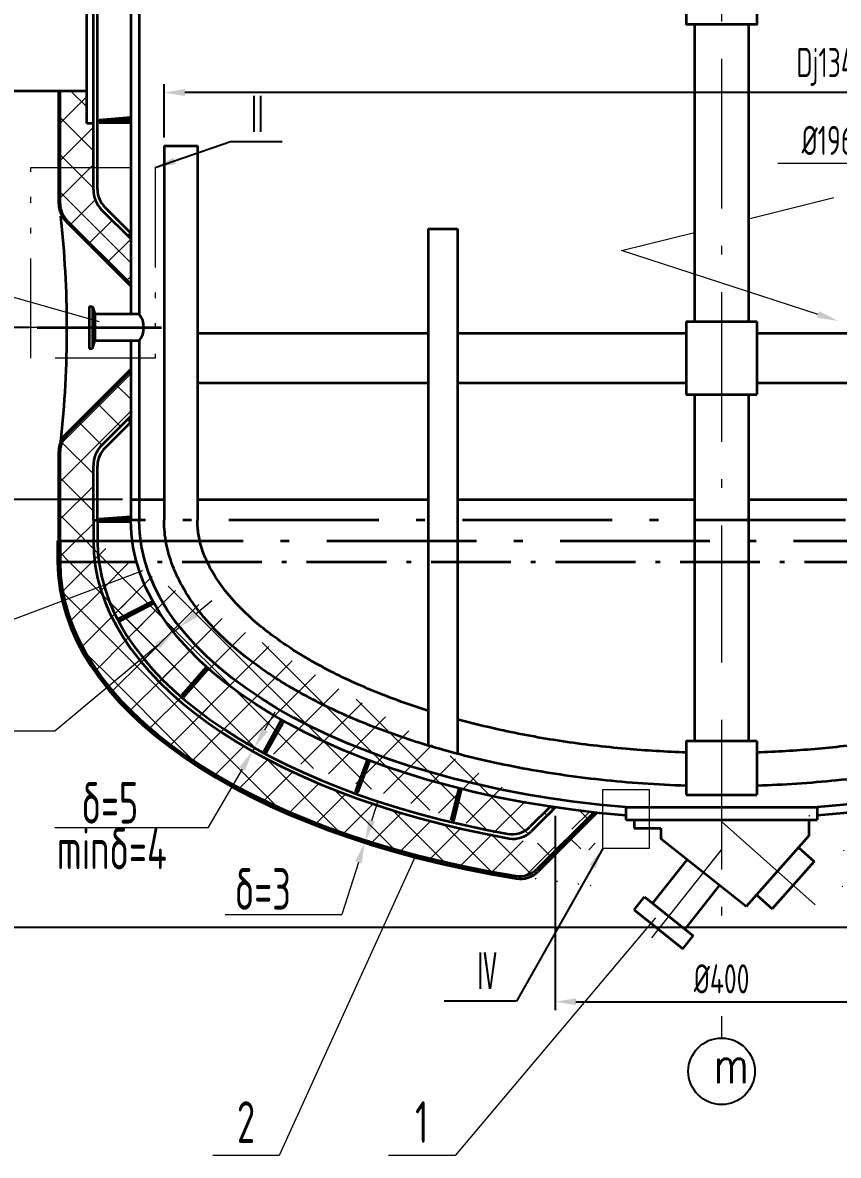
# Model space of a CAD drawing. Header units: millimetres. Extents: x -5840 to 100, y -65 to 8345.
# Drawn here: x -4741 to -3761, y 4146 to 5508 of the extents above; entities that cross this region are included whole.
import ezdxf
from ezdxf.enums import TextEntityAlignment as Align

# ---------------------------------------------------------------- set-up
doc = ezdxf.new("R2010")
doc.units = ezdxf.units.MM
doc.linetypes.add('ACAD_ISO10W100', pattern=[18.7, 12, -3, 0.7, -3])
doc.linetypes.add('ACAD_ISO12W100', pattern=[22.4, 12, -3, 0.7, -3, 0.7, -3])
doc.layers.get('Defpoints').update_dxf_attribs({"color": 2})
for name, color, linetype, lineweight in [('中心线', 1, 'ACAD_ISO10W100', 18), ('中粗线', 4, 'Continuous', 35), ('双点划线', 3, 'ACAD_ISO12W100', 18), ('文本', 7, 'Continuous', 18), ('标注', 7, 'Continuous', 18), ('细实线', 7, 'Continuous', 18)]:
    doc.layers.add(name, color=color, linetype=linetype, lineweight=lineweight)
doc.styles.add('HGCAD', font='gbenor.shx', dxfattribs={"width": 0.75, "bigfont": 'gbcbig.shx'})
doc.styles.add('HZTXT', font='TXT.SHX', dxfattribs={"width": 0.75, "bigfont": 'HZTXT'})
doc.dimstyles.new('HGCAD', dxfattribs={"dimtxt": 3.5, "dimasz": 2.5, "dimexe": 1, "dimexo": 1, "dimgap": 1, "dimtad": 1, "dimdec": 0, "dimdsep": 46, "dimtxsty": 'HGCAD', "dimcen": 0, "dimadec": 0, "dimazin": 0, "dimtfac": 0.375, "dimtmove": 2, "dimatfit": 0, "dimfxl": 0, "dimtzin": 0, "dimarcsym": 0})
doc.dimstyles.new('HGCAD$0', dxfattribs={"dimscale": 15, "dimtxt": 3.5, "dimasz": 2.5, "dimexe": 1, "dimexo": 1, "dimgap": 1, "dimtad": 1, "dimdec": 0, "dimdsep": 46, "dimtxsty": 'HGCAD', "dimcen": 0, "dimadec": 0, "dimazin": 0, "dimtfac": 1, "dimtmove": 0, "dimatfit": 0, "dimfxl": 0, "dimarcsym": 0})
pattern_1 = [(135, (-91.61951186706574, -93.66729906465844), (-22.45064030267288, -22.45064030267288), []), (225, (-91.61951186706574, -93.66729906465844), (22.45064030267288, -22.45064030267288), [])]

# ---------------------------------------------------------------- blocks, each defined once
blk = doc.blocks.new('*D22')
at = {"layer": 'Defpoints', "color": 0, "ltscale": 10}
for p in [(-4571.367367849912, 5423.56752662197), (-4571.367367849912, 5359.383240003253), (-3231.36736784991, 5359.383240003255)]:
    blk.add_point(p, dxfattribs=at)
at = {"layer": '标注', "color": 0, "lineweight": -2, "ltscale": 10}
for p, q in [((-4571.367367849912, 5369.383240003253), (-4571.367367849912, 5433.56752662197)), ((-3256.36736784991, 5423.56752662197), (-4546.367367849912, 5423.56752662197)), ((-3231.36736784991, 5369.383240003255), (-3231.36736784991, 5433.56752662197))]:
    blk.add_line(p, q, dxfattribs=at)
at = {"layer": '标注', "color": 0, "ltscale": 10}
for points in [[(-4546.367367849912, 5427.734193288637), (-4546.367367849912, 5419.400859955303), (-4571.367367849912, 5423.56752662197)], [(-3256.36736784991, 5427.734193288637), (-3256.36736784991, 5419.400859955303), (-3231.36736784991, 5423.56752662197)]]:
    blk.add_solid(points, dxfattribs=at)
at = {"layer": '标注', "color": 0, "ltscale": 10, "insert": (-3768.65101204699, 5454.432911237354), "char_height": 35, "attachment_point": 5, "style": 'HGCAD'}
blk.add_mtext('Dj1340', dxfattribs=at)
blk = doc.blocks.new('*D29')
at = {"layer": 'Defpoints', "color": 0, "ltscale": 10}
for p in [(-4611.367367849911, 6154.383240003256), (-4981.96912515966, 4934.383240003256), (-4611.367367849911, 4934.383240003256)]:
    blk.add_point(p, dxfattribs=at)
at = {"layer": '标注', "color": 0, "lineweight": -2, "ltscale": 10}
for p, q in [((-4621.367367849911, 6154.383240003256), (-4991.969125159659, 6154.383240003256)), ((-4981.96912515966, 6129.383240003256), (-4981.96912515966, 4959.383240003256)), ((-4621.367367849911, 4934.383240003256), (-4991.96912515966, 4934.383240003256))]:
    blk.add_line(p, q, dxfattribs=at)
at = {"layer": '标注', "color": 0, "ltscale": 10}
for points in [[(-4986.135791826327, 6129.383240003256), (-4977.802458492993, 6129.383240003256), (-4981.969125159659, 6154.383240003256)], [(-4986.135791826327, 4959.383240003256), (-4977.802458492993, 4959.383240003256), (-4981.96912515966, 4934.383240003256)]]:
    blk.add_solid(points, dxfattribs=at)
at = {"layer": '标注', "color": 0, "ltscale": 10, "insert": (-5009.469125159661, 5544.383240003255), "char_height": 35, "attachment_point": 5, "rotation": 90, "style": 'HGCAD'}
blk.add_mtext('1220', dxfattribs=at)
blk = doc.blocks.new('*D32')
at = {"layer": 'Defpoints', "color": 0, "ltscale": 10}
for p in [(-5100.025631693221, 7516.576579277655), (-3970.36736784991, 7516.576579277655), (-3593.367348816778, 4419.524494426892)]:
    blk.add_point(p, dxfattribs=at)
at = {"layer": '标注', "color": 0, "lineweight": -2, "ltscale": 10}
for p, q in [((-3980.36736784991, 7516.576579277655), (-5110.025631693221, 7516.576579277655)), ((-5100.025631693222, 4444.524494426892), (-5100.025631693221, 7491.576579277655)), ((-3603.367348816778, 4419.524494426892), (-5110.025631693222, 4419.524494426892))]:
    blk.add_line(p, q, dxfattribs=at)
at = {"layer": '标注', "color": 0, "ltscale": 10}
for points in [[(-5104.192298359888, 7491.576579277655), (-5095.858965026554, 7491.576579277655), (-5100.025631693221, 7516.576579277655)], [(-5104.192298359889, 4444.524494426892), (-5095.858965026555, 4444.524494426892), (-5100.025631693222, 4419.524494426892)]]:
    blk.add_solid(points, dxfattribs=at)
at = {"layer": '标注', "color": 0, "ltscale": 10, "insert": (-5127.525631693223, 5968.050536852272), "char_height": 35, "attachment_point": 5, "rotation": 90, "style": 'HGCAD'}
blk.add_mtext('～3100', dxfattribs=at)
blk = doc.blocks.new('*D33')
at = {"layer": 'Defpoints', "color": 0, "ltscale": 10}
for p in [(-4723.725595989868, 5140.951782498179), (-4776.462758334317, 4934.383240003256), (-4723.725595989868, 4934.383240003256)]:
    blk.add_point(p, dxfattribs=at)
at = {"layer": '标注', "color": 0, "lineweight": -2, "ltscale": 10}
for p, q in [((-4733.725595989868, 5140.951782498179), (-4786.462758334317, 5140.951782498179)), ((-4776.462758334317, 5115.951782498179), (-4776.462758334317, 4959.383240003256)), ((-4733.725595989868, 4934.383240003256), (-4786.462758334317, 4934.383240003256))]:
    blk.add_line(p, q, dxfattribs=at)
at = {"layer": '标注', "color": 0, "ltscale": 10}
for points in [[(-4780.629425000984, 5115.951782498179), (-4772.29609166765, 5115.951782498179), (-4776.462758334317, 5140.951782498179)], [(-4780.629425000984, 4959.383240003256), (-4772.29609166765, 4959.383240003256), (-4776.462758334317, 4934.383240003256)]]:
    blk.add_solid(points, dxfattribs=at)
at = {"layer": '标注', "color": 0, "ltscale": 10, "insert": (-4803.962758334318, 5037.667511250716), "char_height": 35, "attachment_point": 5, "rotation": 90, "style": 'HGCAD'}
blk.add_mtext('207', dxfattribs=at)
blk = doc.blocks.new('*D53')
at = {"layer": 'Defpoints', "color": 0, "ltscale": 10}
for p in [(-4101.367289137561, 4563.961274546095), (-3701.367446603898, 4563.961274539896), (-3701.367446603898, 4330.335624396434)]:
    blk.add_point(p, dxfattribs=at)
at = {"layer": '标注', "color": 0, "lineweight": -2, "ltscale": 10}
for p, q in [((-4101.367289137561, 4553.961274546095), (-4101.367289137561, 4320.335624396434)), ((-3701.367446603898, 4553.961274539896), (-3701.367446603898, 4320.335624396434)), ((-4076.367289137561, 4330.335624396434), (-3726.367446603898, 4330.335624396434))]:
    blk.add_line(p, q, dxfattribs=at)
at = {"layer": '标注', "color": 0, "ltscale": 10}
for points in [[(-4076.367289137561, 4334.502291063101), (-4076.367289137561, 4326.168957729767), (-4101.367289137561, 4330.335624396434)], [(-3726.367446603898, 4334.502291063101), (-3726.367446603898, 4326.168957729767), (-3701.367446603898, 4330.335624396434)]]:
    blk.add_solid(points, dxfattribs=at)
at = {"layer": '标注', "color": 0, "ltscale": 10, "insert": (-3901.367367870729, 4357.835624396434), "char_height": 35, "attachment_point": 5, "style": 'HGCAD'}
blk.add_mtext('%%c400', dxfattribs=at)

msp = doc.modelspace()

# ---------------------------------------------------------------- hatches: boundary and pattern name
at = {"layer": '细实线', "ltscale": 8}
h = msp.add_hatch(dxfattribs=at)
h.set_pattern_fill('ANSI37', color=256, scale=10, angle=90, style=0)
h.set_pattern_definition([(135, (-158.1181756617225, -267.3468835672138), (-22.45064030267288, -22.45064030267288), []), (225, (-158.1181756617225, -267.3468835672138), (22.45064030267288, -22.45064030267288), [])])
h.paths.add_polyline_path([(-4656.367367849911, 5386.407493096676), (-4664.36736784991, 5386.407493096676), (-4664.36736784991, 5425.407493096675), (-4696.367367849909, 5425.407493096675), (-4696.36736784991, 5289.878189369376, 0.1989123673796598), (-4688.019911113726, 5269.725646105559), (-4611.367367849912, 5193.073102841741), (-4611.367367849913, 5247.520324993108), (-4646.116105191439, 5282.269062334634, -0.1989123673796624), (-4656.367367849911, 5307.017799676163)])
for points in [[(-4614.902901755842, 5251.055858899037), (-4611.36736784991, 5254.591392804969), (-4611.36736784991, 5247.520324993106)], [(-4614.902901755843, 5030.847706097325), (-4611.367367849911, 5027.312172191392), (-4611.367367849911, 5034.383240003255)]]:
    msp.add_hatch(color=256, dxfattribs=at).paths.add_polyline_path(points)
at = {"layer": '细实线', "ltscale": 10}
h = msp.add_hatch(dxfattribs=at)
h.set_pattern_fill('ANSI37', color=256, scale=10, angle=90, style=0)
h.set_pattern_definition(pattern_1)
h.paths.add_polyline_path([(-4696.367367849911, 4884.407493096677), (-4656.367367849911, 4884.407493096677), (-4656.367367849911, 4909.407493096675), (-4656.367367849911, 4974.885765320199, -0.1989123673796528), (-4646.11610519144, 4999.634502661728), (-4611.367367849911, 5034.383240003256), (-4611.367367849911, 5088.830462154619), (-4688.019911113727, 5012.177918890803, 0.198912367379653), (-4696.36736784991, 4992.025375626987)])
h = msp.add_hatch(dxfattribs=at)
h.set_pattern_fill('ANSI37', color=256, scale=10, angle=90, style=0)
h.set_pattern_definition(pattern_1)
edge = h.paths.add_edge_path()
edge.add_ellipse((-3901.36736784991, 4884.407493096675), major_axis=(-755, 9.245777971358948e-14), ratio=0.5033112582781457, start_angle=0, end_angle=3.772183685056973, ccw=False)
edge.add_line((-4656.367367849911, 4884.407493096676), (-4696.367367848855, 4884.407493096676))
edge.add_line((-4696.367367848855, 4884.407493096676), (-4696.367367848855, 4859.407493096677))
edge.add_line((-4696.367367848855, 4859.407493096677), (-4654.731679806928, 4859.407493096676))
h = msp.add_hatch(dxfattribs=at)
h.set_pattern_fill('ANSI37', color=256, scale=10, angle=90, style=0)
h.set_pattern_definition(pattern_1)
edge = h.paths.add_edge_path()
edge.add_ellipse((-3901.367367848854, 4859.407493096675), major_axis=(-795.0000000000005, 9.735620512887904e-14), ratio=0.4999999999999997, start_angle=22.13197999127908, end_angle=71.85154863764076)
edge.add_arc((-4144.141988802889, 4511.287079965487), 29.99999999999969, 260.6923540651147, 314.9999999872005)
edge.add_line((-4122.928785372032, 4490.073876525153), (-4055.081285954531, 4557.921375912326))
edge.add_ellipse((-3901.36736784991, 4909.383240003256), major_axis=(710, 0), ratio=0.5070422535211268, start_angle=253.63890309599418, end_angle=257.4965455334164, ccw=False)
edge.add_line((-4101.367289137561, 4563.961274546095), (-4130.211403871614, 4535.117159824934))
edge.add_arc((-4151.424607302471, 4556.330363265268), 29.99999999999964, 258.94108136033367, 314.99999998720284, ccw=False)
edge.add_ellipse((-3901.36736784991, 4884.407493096675), major_axis=(-755, 9.245777971358948e-14), ratio=0.5033112582781457, start_angle=22.197975041443215, end_angle=70.22813706942799, ccw=False)
edge.add_ellipse((-3901.36736784991, 4884.407493096675), major_axis=(-755, 9.245777971358948e-14), ratio=0.5033112582781457, start_angle=0, end_angle=22.19797504144317)
edge.add_line((-4600.409741005297, 4740.840428668512), (-4637.790571115255, 4709.65280561507))
h = msp.add_hatch(dxfattribs=at)
h.set_pattern_fill('ANSI37', color=256, scale=10, angle=90, style=0)
h.set_pattern_definition(pattern_1)
edge = h.paths.add_edge_path()
edge.add_ellipse((-3901.36736784991, 4884.407493096675), major_axis=(-755, 9.245777971358948e-14), ratio=0.5033112582781457, start_angle=3.772183685056973, end_angle=22.197975041443215, ccw=False)
edge.add_line((-4654.731679806928, 4859.407493096676), (-4696.367367848856, 4859.407493096676))
edge.add_ellipse((-3901.367367848854, 4859.407493096675), major_axis=(-795.0000000000005, 9.735620512887904e-14), ratio=0.4999999999999997, start_angle=0, end_angle=22.13197999127908)
edge.add_line((-4637.790571115256, 4709.652805615069), (-4600.409741005296, 4740.840428668512))
h = msp.add_hatch(color=256, dxfattribs=at)
edge = h.paths.add_edge_path()
edge.add_ellipse((-3901.367367775837, 4909.383240003256), major_axis=(-710, 1.58693914032062e-07), ratio=0.5070422535211268, start_angle=73.12168010245641, end_angle=73.63890309949616)
edge.add_line((-4101.367289099058, 4563.961274584598), (-4103.973322625141, 4561.355241059679))
edge.add_line((-4103.973322625141, 4561.355241059679), (-4107.508856530285, 4564.890774966403))
h = msp.add_hatch(dxfattribs=at)
h.set_pattern_fill('ANSI37', color=256, scale=10, angle=90, style=0)
h.set_pattern_definition(pattern_1)
edge = h.paths.add_edge_path()
edge.add_ellipse((-3901.36736784991, 4884.407493096675), major_axis=(-755, 9.245777971358948e-14), ratio=0.5033112582781457, start_angle=109.77186292632791, end_angle=115.70880445816599, ccw=False)
edge.add_arc((-3651.310128448779, 4556.330363255971), 30.00000000000042, 225.0000000000037, 280.9104880557554, ccw=False)
edge.add_line((-3672.523331884375, 4535.117159820373), (-3701.367446603898, 4563.961274539896))
edge.add_ellipse((-3901.36736784991, 4909.383240003256), major_axis=(710, 0), ratio=0.5070422535211268, start_angle=282.5034544636976, end_angle=286.36109690050387, ccw=False)
edge.add_line((-3747.653449780206, 4557.9213759084), (-3679.80595039165, 4490.073876519844))
edge.add_arc((-3658.592746956062, 4511.287079955449), 29.99999999999986, 225.0000000000246, 279.3076459321448)
edge.add_ellipse((-3901.367367848854, 4859.407493096675), major_axis=(-795.0000000000005, 9.735620512887904e-14), ratio=0.4999999999999997, start_angle=108.1484513576143, end_angle=114.3287261568561)
edge.add_line((-3573.850221318462, 4497.206748091717), (-3573.850221318461, 4542.023551855709))
h = msp.add_hatch(color=256, dxfattribs=at)
edge = h.paths.add_edge_path()
edge.add_ellipse((-3901.36736784991, 4909.383240003256), major_axis=(710, 0), ratio=0.5070422535211268, start_angle=286.36109690050387, end_angle=286.8783198975436, ccw=False)
edge.add_line((-3701.367446603896, 4563.961274539895), (-3698.761413078396, 4561.355241014395))
edge.add_line((-3698.761413078396, 4561.355241014395), (-3695.225879172462, 4564.890774920328))

# ---------------------------------------------------------------- linework, layer by layer
at = {"layer": 'Defpoints'}
msp.add_circle((-3901.367367870729, 4246.681504964712), 40, dxfattribs=at)
at = {"layer": '中心线', "ltscale": 15}
for p, q in [((-3901.36736784991, 6586.180829865744), (-3901.36736784991, 4738.397755536982)), ((-3901.36736784991, 4669.390621245038), (-3901.36736784991, 4393.647787266309)), ((-3901.367367849911, 4547.133973441227), (-3788.964386250339, 4447.01845513852)), ((-3985.392957247439, 4407.044108641978), (-3901.36736784991, 4513.146891892986))]:
    msp.add_line(p, q, dxfattribs=at)
at = {"layer": '中粗线', "ltscale": 15}
for p, q in [((-4611.367367849911, 6154.383240003256), (-4611.367367849911, 5156.951782498181)), ((-4601.367367849911, 6154.383240003256), (-4601.367367849911, 5156.951782498181)), ((-4656.367367849911, 5307.017799676162), (-4656.367367849911, 6008.195218468086)), ((-4651.367367849911, 5307.017799676162), (-4651.367367849911, 6008.195218468086)), ((-4649.367367849911, 5390.922433613997), (-4611.367367849911, 5393.962937824605)), ((-4649.367367849911, 5387.762407076597), (-4649.367367849911, 5390.922433613997)), ((-4649.367367849911, 5390.762407076597), (-4611.367367849911, 5390.762407076597)), ((-4649.367367849911, 5387.762407076597), (-4611.367367849911, 5387.762407076597)), ((-4571.367367849912, 5359.383240003253), (-4571.367367849911, 4909.383240003251)), ((-4531.367367849911, 5359.383240003256), (-4531.367367849911, 4909.383240003251)), ((-4661.36736784991, 5166.20178249818), (-4661.36736784991, 5115.70178249818)), ((-4657.367367849911, 5166.20178249818), (-4657.36736784991, 5115.70178249818)), ((-4611.367367849911, 5124.95178249818), (-4611.367367849911, 4934.383240003256)), ((-4601.367367849911, 5124.95178249818), (-4601.367367849911, 4934.383240003256)), ((-4656.367367849911, 4909.407493096675), (-4656.367367849911, 4974.885765320199)), ((-4651.367367849911, 4909.407493096675), (-4651.367367849911, 4974.885765320199)), ((-4611.367367849911, 4934.383240003256), (-4611.367367849911, 4909.383240003256)), ((-4611.367367849911, 4934.383240003256), (-4571.367367849911, 4934.383240003258)), ((-4601.367367849911, 4934.383240003256), (-4601.367367849911, 4909.383240003256)), ((-4531.367367849912, 4934.383240003256), (-4253.867367849911, 4934.383240003255)), ((-4218.867367849912, 4934.383240003256), (-3933.86736784991, 4934.383240003257)), ((-3868.867367849911, 4934.383240003257), (-3583.86736784991, 4934.383240003257)), ((-4656.367367849911, 4909.407493096675), (-4649.367367849911, 4909.407493096675)), ((-4656.367367849911, 4909.407493096675), (-4656.367367849911, 4884.407493096675)), ((-4651.367367849911, 4909.407493096675), (-4651.367367849911, 4884.407493096675)), ((-4649.367367849911, 4910.922433613997), (-4611.367367849911, 4913.962937824605)), ((-4649.367367849911, 4907.762407076597), (-4649.367367849911, 4910.922433613997)), ((-4649.367367849911, 4910.762407076597), (-4611.367367849911, 4910.762407076597)), ((-4649.367367849911, 4907.762407076597), (-4611.367367849911, 4907.762407076597)), ((-4625.580364794048, 4791.200273735103), (-4585.065876195875, 4812.092944077759)), ((-4624.182617970811, 4788.545662780123), (-4583.690884690106, 4809.426598571442)), ((-4625.580364794048, 4791.200273735103), (-4624.182617970811, 4788.545662780123)), ((-4550.055637832267, 4698.834868483837), (-4520.24922045695, 4732.887097033203)), ((-4547.783853974686, 4696.875410268106), (-4517.991842501813, 4730.911180848831)), ((-4550.055637832267, 4698.834868483837), (-4547.783853974686, 4696.875410268106))]:
    msp.add_line(p, q, dxfattribs=at)
at = {"layer": '中粗线', "ltscale": 8}
for p, q in [((-4664.36736784991, 5386.407493096675), (-4664.36736784991, 5701.407493096675)), ((-4664.36736784991, 5425.407493096675), (-4950.962654828442, 5425.407493096675)), ((-4697.86736784991, 5289.878189369376), (-4697.86736784991, 5425.407493096674)), ((-4696.36736784991, 5289.878189369376), (-4696.36736784991, 5425.407493096675)), ((-4656.36736784991, 5386.407493096675), (-4664.36736784991, 5386.407493096675)), ((-4611.367367849911, 5254.59139280497), (-4642.580571285506, 5285.804596240567)), ((-4611.36736784991, 5247.520324993106), (-4646.116105191439, 5282.269062334634)), ((-4611.367367849912, 5190.951782498182), (-4689.080571285506, 5268.664985933779)), ((-4611.367367849911, 5193.073102841741), (-4688.019911113726, 5269.725646105559)), ((-4611.36736784991, 5254.591392804969), (-4614.902901755842, 5251.055858899037)), ((-4661.36736784991, 5166.20178249818), (-4657.367367849911, 5166.20178249818)), ((-4657.367367849911, 5166.20178249818), (-4654.382615782362, 5156.951782498179)), ((-4601.367367849912, 5156.951782498181), (-4654.382615782362, 5156.951782498181)), ((-4654.382615782362, 5156.951782498179), (-4654.382615782362, 5124.951782498181)), ((-4657.367367849911, 5115.70178249818), (-4654.382615782362, 5124.951782498181)), ((-4601.367367849912, 5124.95178249818), (-4654.382615782362, 5124.95178249818)), ((-4661.36736784991, 5115.70178249818), (-4657.36736784991, 5115.70178249818)), ((-4611.367367849912, 5090.951782498179), (-4689.080571285507, 5013.238579062583)), ((-4611.367367849911, 5088.83046215462), (-4688.019911113727, 5012.177918890803)), ((-4611.367367849911, 5034.383240003256), (-4646.11610519144, 4999.634502661728)), ((-4611.367367849912, 5027.312172191391), (-4642.580571285507, 4996.098968755796)), ((-4611.367367849911, 5027.312172191392), (-4614.902901755843, 5030.847706097325)), ((-4697.867367849911, 4884.407493096677), (-4697.867367849911, 4992.025375626987)), ((-4696.367367849911, 4884.407493096675), (-4696.36736784991, 4993.525375626988)), ((-4699.367367848855, 4884.407493096676), (-4656.367367849911, 4884.407493096676)), ((-4699.367367848855, 4884.407493096676), (-4699.367367848855, 4859.407493096676)), ((-4696.367367848855, 4884.407493096676), (-4696.367367848855, 4859.407493096676)), ((-4451.162678237427, 4631.619122429201), (-4430.218849699198, 4669.16982233392)), ((-4448.52054437712, 4630.197437543798), (-4427.598820172047, 4667.70850605164)), ((-4451.162678237427, 4631.619122429201), (-4448.542648710275, 4630.157806146921)), ((-4341.275539468245, 4582.81616824653), (-4326.860718931705, 4621.185300508058)), ((-4338.453725987181, 4581.796936269364), (-4324.052367087064, 4620.130236568431)), ((-4341.275539468244, 4582.81616824653), (-4338.45372598718, 4581.796936269365)), ((-4226.214107434866, 4548.465057827934), (-4216.682961470389, 4586.82840373601)), ((-4223.296416036193, 4547.766675160889), (-4213.771471195885, 4586.105061229678)), ((-4226.214107434866, 4548.465057827933), (-4223.296416036193, 4547.766675160889))]:
    msp.add_line(p, q, dxfattribs=at)
at = {"layer": '中粗线'}
for p, q in [((-3933.86736784991, 5505.363810074551), (-3933.86736784991, 5148.235302722777)), ((-3868.86736784991, 5505.363810074551), (-3868.86736784991, 5148.235302722775)), ((-3943.86736784991, 5148.235302722776), (-3943.86736784991, 5060.363257298131)), ((-3858.867367849909, 5148.235302722775), (-3858.867367849909, 5060.36325729813)), ((-3933.86736784991, 5060.363257298131), (-3933.86736784991, 4644.196804261494)), ((-3868.867367849911, 5060.36325729813), (-3868.86736784991, 4644.196804261493)), ((-3943.86736784991, 4644.196804261494), (-3943.86736784991, 4579.196804261494)), ((-3858.867367849909, 4644.196804261493), (-3858.867367849909, 4579.196804261493))]:
    msp.add_line(p, q, dxfattribs=at)
at = {"layer": '中粗线', "ltscale": 10}
for p, q in [((-4571.367367849912, 5359.383240003253), (-4531.367367849911, 5359.383240003256)), ((-4253.867367849911, 5259.706331487232), (-4218.867367849911, 5259.706331487231)), ((-4253.867367849911, 5259.706331487232), (-4253.867367849911, 4638.288976514375)), ((-4218.867367849911, 5259.706331487231), (-4218.867367849911, 4628.441727254616)), ((-3943.867367849909, 5148.235302722776), (-3858.867367849908, 5148.235302722775)), ((-4531.367367849911, 5134.383240003253), (-4253.867367849911, 5134.383240003253)), ((-4218.867367849912, 5134.383240003254), (-3943.86736784991, 5134.383240003256)), ((-3858.867367849909, 5134.383240003256), (-3271.36736784991, 5134.383240003257)), ((-4531.367367849911, 5074.383240003253), (-4253.867367849911, 5074.383240003254)), ((-4218.867367849912, 5074.383240003254), (-3943.86736784991, 5074.383240003256)), ((-3858.86736784991, 5074.383240003256), (-3271.36736784991, 5074.383240003257)), ((-3943.86736784991, 5060.363257298131), (-3858.867367849909, 5060.36325729813)), ((-3943.867367849909, 4644.196804261494), (-3858.867367849908, 4644.196804261493)), ((-3943.86736784991, 4579.196804261494), (-3858.867367849909, 4579.196804261493)), ((-4107.508856530281, 4564.890774966403), (-4131.955077818639, 4540.444553688974)), ((-4101.367289099057, 4563.961274584599), (-4130.211403825026, 4535.117159871522)), ((-4016.367367851457, 4564.138761408868), (-4016.367367851457, 4549.138761408868)), ((-4016.367367851457, 4564.138761408868), (-3786.367367851457, 4564.138761408868)), ((-3786.367367851457, 4564.13876140861), (-3786.367367851457, 4549.138761408869)), ((-4055.081285924098, 4557.921375942757), (-4122.928785327819, 4490.073876569365)), ((-4051.262448368107, 4557.497572810868), (-4121.86427520869, 4486.895746001848)), ((-4016.367367851457, 4549.138761408868), (-3786.367367851457, 4549.138761408868)), ((-4006.36736784991, 4549.138761408868), (-4006.36736784991, 4538.990306927728)), ((-4006.36736784991, 4538.990306927728), (-3974.58728602482, 4538.990306927728)), ((-3974.58728602482, 4538.990306927728), (-3974.58728602482, 4526.064003631313)), ((-3796.36736784991, 4549.138761408868), (-3796.36736784991, 4529.76825324737)), ((-3872.015973176037, 4444.835078684), (-3974.58728602482, 4526.064003631313)), ((-3796.36736784991, 4529.76825324737), (-3808.917404668944, 4515.677914590993)), ((-3808.917404668944, 4515.677914590992), (-3872.015973176037, 4444.835078684)), ((-3808.917404668944, 4515.677914590993), (-3790.07251117925, 4498.893072656808)), ((-3984.398439739393, 4448.568726517719), (-3942.90029817602, 4500.97024314127)), ((-3790.07251117925, 4498.893072656808), (-3840.62104286731, 4442.140575406192)), ((-3945.201102588211, 4417.527322550492), (-3903.702961024838, 4469.928839174043)), ((-4006.614335614079, 4440.650142649054), (-3994.197774027188, 4456.329077509527)), ((-3994.197774027188, 4456.329077509527), (-3935.401768300416, 4409.766971558685)), ((-3859.465936357004, 4458.925417340377), (-3840.62104286731, 4442.140575406192)), ((-4006.614335614079, 4440.650142649054), (-3947.818329887307, 4394.088036698213)), ((-3947.818329887307, 4394.088036698213), (-3935.401768300416, 4409.766971558685))]:
    msp.add_line(p, q, dxfattribs=at)
at = {"layer": '中粗线', "color": 1, "linetype": 'ACAD_ISO10W100', "ltscale": 15}
for p, q in [((-4723.725595989868, 5140.951782498179), (-4574.578757884717, 5140.95178249818)), ((-3191.36736784991, 4909.383240003256), (-4611.367367849911, 4909.383240003256)), ((-4656.367367849911, 4884.407493096675), (-3146.36736784991, 4884.407493096675))]:
    msp.add_line(p, q, dxfattribs=at)
at = {"layer": '中粗线', "color": 1, "linetype": 'ACAD_ISO10W100', "ltscale": 8}
msp.add_line((-4699.367367848854, 4859.407493096676), (-3103.367367848854, 4859.407493096675), dxfattribs=at)
at = {"layer": '中粗线'}
msp.add_lwpolyline([(-3943.550203121591, 5563.402669931961), (-3859.18453257823, 5563.402669931961), (-3859.18453257823, 5505.363810074551), (-3943.550203121591, 5505.363810074551)], close=True, dxfattribs=at)
at = {"layer": '中粗线', "ltscale": 8}
for centre, radius, start, end in [((-4621.36736784991, 5307.017799676162), 35, 179.9999999999995, 224.9999999999999), ((-4621.36736784991, 5307.017799676162), 30, 179.9999999999995, 224.9999999999999), ((-4667.86736784991, 5289.878189369376), 30, 179.9999999999995, 224.9999999999992), ((-4667.86736784991, 5289.878189369376), 28.5, 179.9999999999995, 224.9999999999992), ((-5878.417140611956, 5141.443143395823), 1190.368515725001, 359.976349419461, 6.450176789192842), ((-4620.411042904318, 5140.951782498181), 24.87290814476265, 319.963897229858, 40.03610277014169), ((-5879.448389102064, 5137.336925297133), 1191.405146757268, 353.5503281230198, 0.1738421052712038), ((-4667.867367849911, 4992.025375626987), 30, 135.0000000000004, 180), ((-4667.867367849911, 4992.025375626987), 28.5, 135.0000000000004, 180), ((-4621.367367849911, 4974.885765320199), 35, 134.9999999999997, 180), ((-4621.367367849911, 4974.885765320199), 30, 134.9999999999997, 180)]:
    msp.add_arc(centre, radius, start, end, dxfattribs=at)
at = {"layer": '中粗线'}
for centre, start, end in [((-4153.168281296525, 4561.657757082292), 259.6559136124525, 314.9999999871832), ((-4151.424607302467, 4556.330363265268), 259.7447521164847, 314.9999999871998), ((-4144.141988802889, 4511.287079965482), 260.692354065114, 314.9999999871991), ((-4143.077478683515, 4508.108949398224), 260.7406451882226, 314.9999999871875)]:
    msp.add_arc(centre, 30, start, end, dxfattribs=at)
at = {"layer": '中粗线', "ltscale": 15, "extrusion": (0, 0, -1)}
for major_axis, ratio, start_param, end_param in [((710, 0), 0.5070422535211268, 1.733484870165704, 3.141592653589793), ((700, 0), 0.5, 1.735830169830493, 3.141592653589793), ((710, 0), 0.5070422535211268, 0, 1.408107783428512), ((700, 0), 0.5, 0, 1.405762483763781)]:
    msp.add_ellipse((-3901.36736784991, 4909.383240003256), major_axis=major_axis, ratio=ratio, start_param=start_param, end_param=end_param, dxfattribs=at)
at = {"layer": '中粗线', "ltscale": 15}
for major_axis, ratio, end_param in [((-755, 9.245777971358948e-14), 0.5033112582781457, 1.2257122194034), ((-750, 9.18454765366783e-14), 0.5, 1.220775980793156)]:
    msp.add_ellipse((-3901.36736784991, 4884.407493096675), major_axis=major_axis, ratio=ratio, start_param=0, end_param=end_param, dxfattribs=at)
at = {"layer": '中粗线', "ltscale": 8}
for major_axis, ratio, end_param in [((-798.0000000000005, 9.772358703502576e-14), 0.50187969924812, 1.256713929609885), ((-795.0000000000005, 9.735620512887904e-14), 0.4999999999999997, 1.254046096383677)]:
    msp.add_ellipse((-3901.367367848854, 4859.407493096675), major_axis=major_axis, ratio=ratio, start_param=0, end_param=end_param, dxfattribs=at)
at = {"layer": '中粗线', "ltscale": 15}
for points, knots in [([(-3944.023328003115, 4590.048131447256), (-3961.375708434578, 4590.58965092721), (-3978.684669752713, 4591.461361658), (-4029.587964527919, 4595.007720004674), (-4062.909021827688, 4598.612203063347), (-4125.963472989457, 4607.934759375776), (-4155.788685023459, 4613.503713212591), (-4212.179783726806, 4626.333925114576), (-4238.830524278582, 4633.507677235459), (-4289.446605242758, 4649.380778692185), (-4313.44643869552, 4658.055813158511), (-4358.804481617897, 4676.819258190028), (-4380.161531230599, 4686.907794045586), (-4417.317212678056, 4706.906907234884), (-4433.477184687425, 4716.674940596496), (-4462.531788116309, 4736.423033320453), (-4475.545502617211, 4746.367425848162), (-4498.319530985353, 4766.005486394922), (-4508.240600593881, 4775.667797308979), (-4525.895014763677, 4795.214420923205), (-4533.626892558607, 4805.097366461634), (-4546.89520692933, 4824.924171165655), (-4552.431770621815, 4834.867853449829), (-4560.919618131773, 4853.703697627594), (-4564.075761920163, 4862.604343907799), (-4568.731259701899, 4880.343799240024), (-4570.229140320752, 4889.185980912986), (-4571.218854935069, 4901.804067489849), (-4571.36736784991, 4905.593732981284), (-4571.36736784991, 4909.383240003257)], [1.633110070685064, 1.633110070685064, 1.633110070685064, 1.633110070685064, 1.709261162489444, 1.709261162489444, 1.858304520085452, 1.858304520085452, 1.997848232998219, 1.997848232998219, 2.131010153154079, 2.131010153154079, 2.262001133663261, 2.262001133663261, 2.392992114172444, 2.392992114172444, 2.507350978116444, 2.507350978116444, 2.616122475121827, 2.616122475121827, 2.717414529545811, 2.717414529545811, 2.818706583969794, 2.818706583969794, 2.919998638393778, 2.919998638393778, 3.011143401431649, 3.011143401431649, 3.102390084425419, 3.102390084425419, 3.141592653589793, 3.141592653589793, 3.141592653589793, 3.141592653589793]), ([(-4253.86736784991, 4680.144908860035), (-4273.586740248115, 4686.367147831264), (-4292.532115954835, 4693.087904098278), (-4332.025327942674, 4708.750352570083), (-4352.202448421797, 4717.876626308475), (-4385.781968955117, 4735.117175355135), (-4399.732444493435, 4743.064039383577), (-4423.009897632781, 4757.751496335314), (-4432.700616799854, 4764.416497754026), (-4448.819019959393, 4776.497660180975), (-4455.503873662718, 4781.881512457866), (-4469.245563093579, 4793.780663985509), (-4476.110145464044, 4800.310315084917), (-4489.68411210745, 4814.507847496691), (-4496.129099484225, 4822.162672136), (-4507.262458521675, 4837.231380242596), (-4511.944129883294, 4844.635568905495), (-4518.872819149871, 4857.563553640913), (-4521.425168399254, 4863.155683521366), (-4525.611388365898, 4874.094054164871), (-4527.247193545339, 4879.444000308964), (-4529.703125329753, 4889.952833343297), (-4530.52207804171, 4895.10402324851), (-4531.235103284066, 4903.289257973609), (-4531.36736784991, 4906.334774282309), (-4531.36736784991, 4909.383240003257)], [2.133720100519233, 2.133720100519233, 2.133720100519233, 2.133720100519233, 2.241371513144395, 2.241371513144395, 2.369456658188219, 2.369456658188219, 2.471521134569529, 2.471521134569529, 2.553288265346293, 2.553288265346293, 2.617934464440764, 2.617934464440764, 2.695693523976241, 2.695693523976241, 2.78773318602281, 2.78773318602281, 2.879772848069378, 2.879772848069378, 2.952533150151667, 2.952533150151667, 3.025293452233955, 3.025293452233955, 3.098053754316243, 3.098053754316243, 3.141592653589793, 3.141592653589793, 3.141592653589793, 3.141592653589793]), ([(-3271.36736784991, 4909.383240003256), (-3271.36736784991, 4904.864391028148), (-3271.656024344507, 4900.356553806587), (-3272.736345317976, 4891.99429580345), (-3273.437788987107, 4888.151913325315), (-3275.28657745692, 4880.373219397501), (-3276.434820188638, 4876.433861881964), (-3279.814176851956, 4866.714948862798), (-3282.296507705298, 4860.871601405949), (-3288.370502517496, 4848.920748318638), (-3291.96367095159, 4842.812624954974), (-3300.352198478575, 4830.388893450613), (-3305.145848665337, 4824.077091561586), (-3315.989610501575, 4811.336065427834), (-3322.034906049705, 4804.912142219154), (-3335.390924938873, 4792.055894467559), (-3342.699083260344, 4785.624729870074), (-3358.551913149576, 4772.863276043689), (-3367.0995453434, 4766.529803266637), (-3389.207068180898, 4751.449315070258), (-3403.375554351524, 4742.797969835869), (-3431.454034609791, 4727.465757369177), (-3445.038250556377, 4720.689929714807), (-3473.619160586335, 4707.691680184964), (-3488.620196415488, 4701.46658391622), (-3522.415195895933, 4688.705439962494), (-3541.433082372768, 4682.283374813171), (-3580.924483854508, 4670.428071077919), (-3601.394667459267, 4664.996798607082), (-3643.524374635858, 4655.218671662265), (-3665.179563766162, 4650.872026912425), (-3709.397845298581, 4643.336574855217), (-3731.959683182885, 4640.146372128795), (-3777.698254077684, 4634.974836306747), (-3800.87837245118, 4632.992417012723), (-3835.734450478303, 4630.955922356986), (-3847.290034705964, 4630.43398833812), (-3858.867367849909, 4630.063379385651)], [0, 0, 0, 0, 0.06447594765557293, 0.06447594765557293, 0.1182971834192718, 0.1182971834192718, 0.1721184191829707, 0.1721184191829707, 0.2488538144514918, 0.2488538144514918, 0.3255892097200129, 0.3255892097200129, 0.402324604988534, 0.402324604988534, 0.479060000257055, 0.479060000257055, 0.5557953955255761, 0.5557953955255761, 0.6325307907940971, 0.6325307907940971, 0.7413956276691478, 0.7413956276691478, 0.8326970365866132, 0.8326970365866132, 0.9239984455040786, 0.9239984455040786, 1.030096672367488, 1.030096672367488, 1.136194899230897, 1.136194899230897, 1.242293126094306, 1.242293126094306, 1.348391352957715, 1.348391352957715, 1.454489579821125, 1.454489579821125, 1.506837286238874, 1.506837286238874, 1.506837286238874, 1.506837286238874]), ([(-3231.36736784991, 4909.383240003256), (-3231.36736784991, 4899.487546328105), (-3232.377190832844, 4889.588005400157), (-3236.460499218153, 4869.713014955981), (-3239.53736762747, 4859.736125419582), (-3247.855421147915, 4839.709369965349), (-3253.097998733176, 4829.663312073084), (-3264.753035149559, 4811.291280735548), (-3270.818776433302, 4802.962935094247), (-3284.506402223137, 4786.42358740063), (-3292.125600766012, 4778.213846651326), (-3310.885759255823, 4760.086360680592), (-3322.430798635447, 4750.227254797827), (-3347.752320227985, 4731.025818181481), (-3361.526866138354, 4721.683127299663), (-3391.149716005789, 4703.67654058095), (-3406.99722917932, 4695.012199026227), (-3440.575876458343, 4678.501191827868), (-3458.307398563477, 4670.654855990824), (-3495.439038694432, 4655.896946776328), (-3514.839862787273, 4648.985592493474), (-3555.078866530484, 4636.197865213864), (-3575.916408571135, 4630.320237401176), (-3618.782228728322, 4619.681626453454), (-3640.809117997477, 4614.919062015687), (-3695.88343162888, 4604.699652123669), (-3729.441617576835, 4599.891864406303), (-3794.913746918823, 4593.166485765224), (-3826.738790139587, 4591.045330809035), (-3858.711502768684, 4590.048160297405)], [0, 0, 0, 0, 0.1023818531691176, 0.1023818531691176, 0.2047637063382353, 0.2047637063382353, 0.3071455595073529, 0.3071455595073529, 0.3923186143354135, 0.3923186143354135, 0.4774916691634741, 0.4774916691634741, 0.5829145116539319, 0.5829145116539319, 0.6883373541443898, 0.6883373541443898, 0.7937601966348476, 0.7937601966348476, 0.8991830391253055, 0.8991830391253055, 1.004605881615763, 1.004605881615763, 1.110028724106221, 1.110028724106221, 1.215451566596679, 1.215451566596679, 1.368170981371227, 1.368170981371227, 1.508482598296001, 1.508482598296001, 1.508482598296001, 1.508482598296001]), ([(-3943.867367849911, 4630.063267834149), (-3968.127033074501, 4630.840499446462), (-3992.292359849018, 4632.282521383032), (-4042.431746529354, 4636.680696257446), (-4068.35658684478, 4639.769406889044), (-4119.155260899754, 4647.4607270565), (-4144.035160504405, 4652.063684920527), (-4185.474656879936, 4661.177715974997), (-4202.394375816993, 4665.344970266026), (-4218.867367849906, 4669.850818864791)], [1.634755711086195, 1.634755711086195, 1.634755711086195, 1.634755711086195, 1.7444495897815, 1.7444495897815, 1.864825406419122, 1.864825406419122, 1.985201223056745, 1.985201223056745, 2.071400959323774, 2.071400959323774, 2.071400959323774, 2.071400959323774])]:
    msp.add_open_spline(points, degree=3, knots=knots, dxfattribs=at)
at = {"layer": '双点划线', "ltscale": 10}
for points in [[(-4731.280661115015, 5333.334745083808), (-4582.243960796419, 5333.334745083808), (-4582.243960796419, 5104.132224818), (-4731.280661115015, 5104.132224818)], [(-4044.094926627775, 4585.382095677392), (-3988.340870700114, 4585.382095677392), (-3988.340870700114, 4514.712278551942), (-4044.094926627775, 4514.712278551942)]]:
    msp.add_lwpolyline(points, close=True, dxfattribs=at)
at = {"layer": '文本', "ltscale": 10}
for p, q in [((-4648.94730286202, 5147.817311539489), (-5210.378009503685, 5307.568292607499)), ((-4597.240063798919, 4848.640761800198), (-5210.378009503685, 4617.597749343029)), ((-4269.406514551287, 4505.702053654724), (-4432.888765381991, 4145.607233739942)), ((-3980.856874820216, 4431.236839684214), (-4221.714508780336, 4145.607233739942))]:
    msp.add_line(p, q, dxfattribs=at)
at = {"layer": '文本', "color": 4, "ltscale": 10}
for p, q in [((-4432.888765381991, 4145.607233739942), (-4512.888765381991, 4145.607233739942)), ((-4221.714508780336, 4145.607233739942), (-4301.714508780336, 4145.607233739942))]:
    msp.add_line(p, q, dxfattribs=at)
at = {"layer": '文本', "ltscale": 10}
for points in [[(-3868.86736784991, 5271.687875346408), (-3766.509061077246, 5297.24961904885)], [(-3785.196651209022, 5156.738321986802), (-4021.80137886115, 5233.495957991444), (-3933.86736784991, 5255.455549968568)]]:
    msp.add_lwpolyline(points, dxfattribs=at)
msp.add_solid([(-3783.910897174861, 5160.701647317222), (-3761.416699226502, 5149.023797781833), (-3786.482405243183, 5152.774996656382)], dxfattribs=at)
at = {"layer": '标注', "ltscale": 10}
for p, q in [((-3833.852335778196, 5338.581511034252), (-2946.772080871377, 5338.581511034252)), ((-4723.725595989868, 5140.951782498179), (-4802.342881426623, 5140.95178249818)), ((-4533.341824554266, 4796.79662041443), (-4514.145623047845, 4812.812420354643)), ((-4561.154341175845, 4776.18632704661), (-4566.28451305294, 4782.335243334458)), ((-4553.814174159676, 4782.310384788939), (-4558.944346036772, 4788.459301076787)), ((-4552.538026060687, 4780.780820474219), (-4559.878193076855, 4774.65676273189)), ((-4579.074394583276, 4758.640962791677), (-4702.473713576303, 4655.686281622609)), ((-4450.279441644967, 4657.357614517186), (-4437.751819210696, 4678.992278280331)), ((-4702.473713576303, 4655.686281622609), (-4895.406878682887, 4655.686281622609)), ((-4462.807064079238, 4635.72295075404), (-4465.175774520114, 4631.632289959505)), ((-4460.175888052943, 4634.199359716232), (-4454.15319857398, 4630.711901780332)), ((-4462.54459849382, 4630.108698921697), (-4456.521909014856, 4626.621240985796)), ((-4477.703396954385, 4609.997626196359), (-4518.664183410904, 4539.260114181585)), ((-4321.76346506564, 4548.245133224462), (-4314.160923158688, 4572.061122738925)), ((-4518.664183410904, 4539.260114181585), (-4702.441521714107, 4539.260114181587)), ((-4339.169596086873, 4524.513930428737), (-4339.774454768622, 4524.707013461167)), ((-4338.287544096629, 4527.277077440349), (-4338.892402778378, 4527.47016047278)), ((-4329.366006972592, 4524.429143709998), (-4330.248058962836, 4521.665996698386)), ((-4337.850600869789, 4497.850007183923), (-4357.848627156875, 4435.203488402128)), ((-4498.027143627107, 4435.203488402128), (-4357.848627156875, 4435.203488402128))]:
    msp.add_line(p, q, dxfattribs=at)
for points in [[(-4536.011124544301, 4799.995987332168), (-4530.672524564231, 4793.597253496693), (-4552.538026060687, 4780.780820474219)], [(-4581.743694573312, 4761.840329709415), (-4576.405094593241, 4755.44159587394), (-4559.878193076855, 4774.65676273189)], [(-4453.885218938825, 4659.445551589564), (-4446.673664351109, 4655.269677444807), (-4462.807064079238, 4635.72295075404)], [(-4481.309174248243, 4612.085563268738), (-4474.097619660526, 4607.909689123981), (-4465.175774520114, 4631.632289959505)], [(-4325.732796651384, 4549.512223542288), (-4317.794133479895, 4546.978042906637), (-4329.366006972592, 4524.429143709998)], [(-4341.819932455533, 4499.117097501748), (-4333.881269284044, 4496.582916866097), (-4330.248058962836, 4521.665996698386)]]:
    msp.add_solid(points, dxfattribs=at)
at = {"layer": '细实线', "ltscale": 10}
for p, q in [((-4107.508856530281, 4564.890774966403), (-4103.973322625139, 4561.35524105968)), ((-3901.367367870729, 4313.0330737841), (-3901.367367870729, 4286.681504964712))]:
    msp.add_line(p, q, dxfattribs=at)

# ---------------------------------------------------------------- texts
at = {"layer": 'Defpoints', "style": 'HZTXT', "width": 0.75}
msp.add_text('m', height=44.10002022695738, dxfattribs=at).set_placement((-3910.943562905115, 4232.41837948043))
at = {"layer": '文本', "color": 3, "ltscale": 10, "style": 'HGCAD', "width": 0.75}
for s, p in [('2', (-4472.888765381991, 4185.607233739942)), ('1', (-4261.714508780336, 4185.607233739942))]:
    msp.add_text(s, height=50, dxfattribs=at).set_placement(p, align=Align.MIDDLE)
at = {"layer": '标注', "ltscale": 10, "char_height": 50, "attachment_point": 1, "style": 'HGCAD'}
for s, insert, width in [('Ⅱ', (-4472.787874733891, 5421.246925375312), 76.68231501362607), ('δ=5', (-4670.502277017063, 4594.617215757589), 176.4789586797051), ('minδ=4', (-4700.313179327561, 4539.588187825088), 355.0421438605808), ('δ=3', (-4486.385651113465, 4491.021982827689), 176.4789586797051)]:
    msp.add_mtext(s, dxfattribs=dict(at, insert=insert, width=width))
at = {"layer": '标注', "ltscale": 10, "insert": (-3765.886348682728, 5366.081511034252), "char_height": 35, "attachment_point": 5, "style": 'HGCAD'}
msp.add_mtext('%%c1960', dxfattribs=at)
at = {"layer": '细实线', "ltscale": 10, "insert": (-4197.134000582002, 4391.007547874142), "char_height": 50, "width": 86.06221118908661, "attachment_point": 1, "style": 'HGCAD'}
msp.add_mtext('Ⅳ', dxfattribs=at)

# ---------------------------------------------------------------- dimensions: what is measured, and where the dimension line sits
at = {"layer": '标注', "ltscale": 10}
dim = msp.add_linear_dim(base=(-5100.025631693221, 7516.576579277655), p1=(-3593.367348816778, 4419.524494426892), p2=(-3970.36736784991, 7516.576579277655), angle=90, text='～3100', dimstyle='HGCAD$0', override={"dimscale": 10}, dxfattribs=at)
dim.commit()
dim.dimension.update_dxf_attribs({"geometry": '*D32', "text_midpoint": (-5100.025631693223, 5968.050536852272), "dimtype": 160})
for base, p1, p2, picture, middle in [((-4981.96912515966, 4934.383240003256), (-4611.367367849911, 6154.383240003256), (-4611.367367849911, 4934.383240003256), '*D29', (-5009.469125159661, 5544.383240003255)), ((-4776.462758334317, 4934.383240003256), (-4723.725595989868, 5140.951782498179), (-4723.725595989868, 4934.383240003256), '*D33', (-4803.962758334318, 5037.667511250716))]:
    dim = msp.add_linear_dim(base=base, p1=p1, p2=p2, angle=90, dimstyle='HGCAD$0', override={"dimscale": 10}, dxfattribs=at)
    dim.commit()
    dim.dimension.update_dxf_attribs({"geometry": picture, "text_midpoint": middle})
dim = msp.add_linear_dim(base=(-4571.367367849912, 5423.56752662197), p1=(-3231.36736784991, 5359.383240003255), p2=(-4571.367367849912, 5359.383240003253), dimstyle='HGCAD$0', override={"dimscale": 10, "dimpost": 'Dj<>'}, dxfattribs=at)
dim.commit()
dim.dimension.update_dxf_attribs({"geometry": '*D22', "text_midpoint": (-3768.65101204699, 5423.56752662197), "dimtype": 160})
dim = msp.add_linear_dim(base=(-3701.367446603898, 4330.335624396434), p1=(-4101.367289137561, 4563.961274546095), p2=(-3701.367446603898, 4563.961274539896), dimstyle='HGCAD$0', override={"dimscale": 10, "dimpost": '%%c<>'}, dxfattribs=at)
dim.commit()
dim.dimension.update_dxf_attribs({"geometry": '*D53', "text_midpoint": (-3901.367367870729, 4357.835624396434)})

# ---------------------------------------------------------------- leaders
msp.add_leader([(-4582.243960796419, 5333.334745083808), (-4491.461002235214, 5364.671261129075), (-4429.498571336124, 5364.671261129075)], dimstyle='HGCAD', override={"dimscale": 10, "dimgap": 1, "dimtad": 0, "dimtfac": 1, "dimtmove": 0, "dimtzin": 8}, dxfattribs=at)
at = {"layer": '细实线', "ltscale": 10}
msp.add_leader([(-4044.094926627775, 4514.712278551942), (-4147.954758092172, 4331.202218151539), (-4234.909451216408, 4331.202218151539)], dimstyle='HGCAD', override={"dimscale": 10, "dimgap": 1, "dimtad": 0, "dimtfac": 1, "dimtmove": 0, "dimtzin": 8}, dxfattribs=at)

doc.saveas('drawing.dxf')
